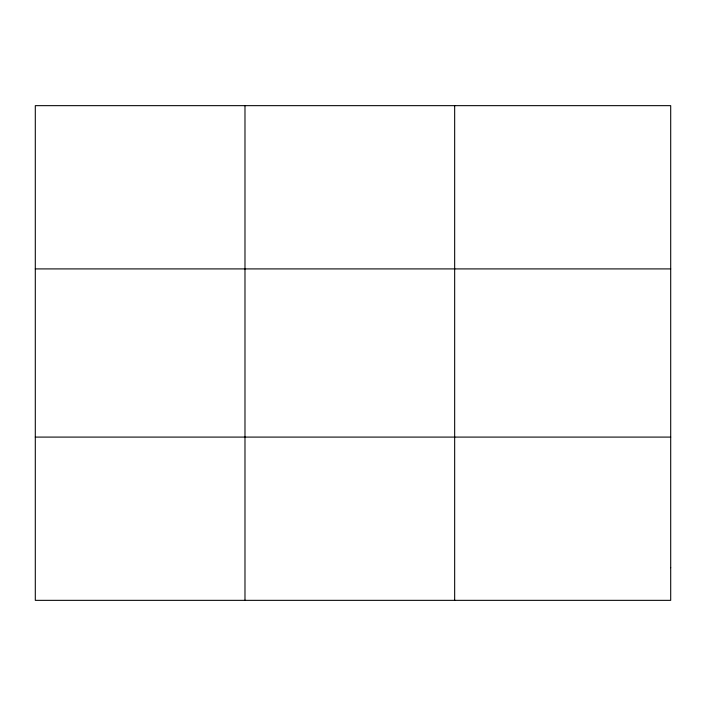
<?xml version="1.0" encoding="UTF-8"?>
<svg xmlns="http://www.w3.org/2000/svg" width="706" height="706" viewBox="0 0 706 706"><rect width="100%" height="100%" fill="white"/><g stroke="black" fill="none" stroke-linecap="round" stroke-linejoin="round"><path stroke-width="1.06" d="M244.982 105.653L244.982 600.347M454.664 105.653L454.664 600.347M35.3 268.907L670.7 268.907M35.3 437.093L670.7 437.093M670.7 567.695L670.7 600.347L35.3 600.347L35.3 105.653L670.7 105.653L670.7 567.695"/></g></svg>
